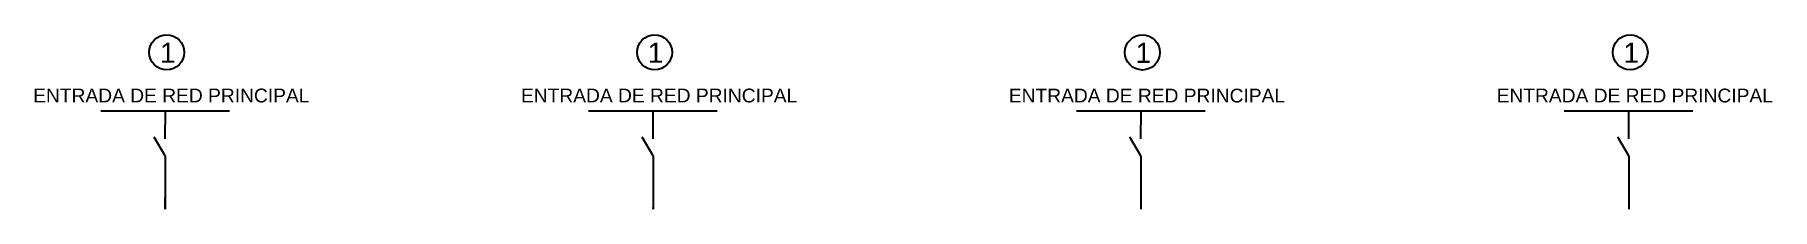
# Model space of a CAD drawing. Header units: millimetres. Extents: x -251 to 255, y 0 to 51.
import ezdxf

# ---------------------------------------------------------------- set-up
doc = ezdxf.new("R2010")
doc.units = ezdxf.units.MM
doc.layers.add('ACOT', color=7, linetype='Continuous')
doc.styles.add('arial unicode ms', font='ARIALUNI.TTF')
doc.styles.get("Standard").update_dxf_attribs({"font": 'arial.ttf'})

msp = doc.modelspace()

# ---------------------------------------------------------------- linework, layer by layer
at = {"color": 0}
for p, q in [((-231.76, 28.5), (-194.32, 28.5)), ((-213.04, 28.5), (-213.08, 20.4)), ((-89.77, 28.5), (-52.33, 28.5)), ((-71.05, 28.5), (-71.09, 20.4)), ((52.22, 28.48), (89.66, 28.48)), ((70.94, 28.48), (70.9, 20.38)), ((194.21, 28.5), (231.65, 28.5)), ((212.93, 28.5), (212.89, 20.4)), ((-213, 15.45), (-216.18, 20.89)), ((-71.01, 15.45), (-74.19, 20.89)), ((70.98, 15.43), (67.8, 20.87)), ((212.97, 15.45), (209.79, 20.89))]:
    msp.add_line(p, q, dxfattribs=at)
for p, q in [((-213, 15.45), (-212.98, 0.01)), ((-71.01, 15.45), (-71, 0.01)), ((70.98, 15.43), (71, -0.01)), ((212.97, 15.45), (212.99, 0.01)), ((-71.01, 15.15), (-70.69, 15.15)), ((212.99, 13.46), (212.99, 0.01)), ((-212.98, 0.01), (-212.98, 3.3)), ((-71, 0.01), (-70.99, 0.51))]:
    msp.add_line(p, q)
at = {"layer": 'ACOT', "color": 0}
for centre in [(-212.56, 45.47), (-70.57, 45.47), (71.42, 45.45), (213.41, 45.47)]:
    msp.add_circle(centre, 5.09, dxfattribs=at)

# ---------------------------------------------------------------- texts
at = {"color": 0, "style": 'arial unicode ms'}
for p in [(-214.54, 42.45), (-72.55, 42.45), (69.44, 42.43), (211.43, 42.45)]:
    msp.add_text('1', height=5.85, dxfattribs=at).set_placement(p)
at = {"color": 0}
for p in [(-251.43, 30.96), (-109.45, 30.96), (32.55, 30.94), (174.54, 30.96)]:
    msp.add_text('ENTRADA DE RED PRINCIPAL', height=4, dxfattribs=at).set_placement(p)

doc.saveas('drawing.dxf')
